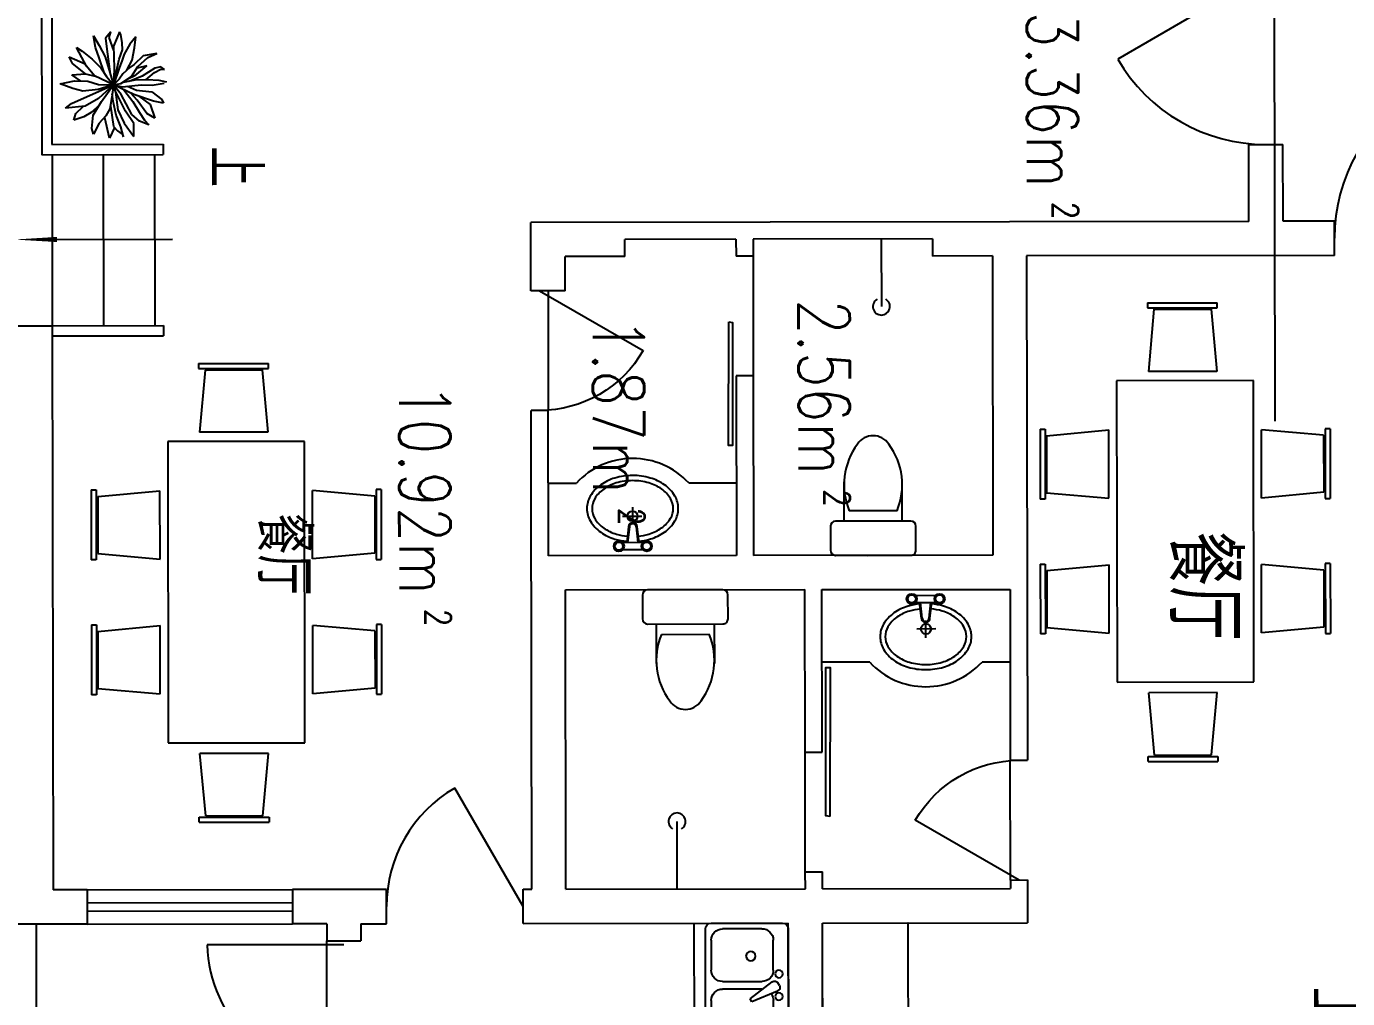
# Model space of a CAD drawing. Header units: millimetres. Extents: x 950 to 32641, y 607 to 32298.
# Drawn here: x 7630 to 15358, y 7003 to 12688 of the extents above; entities that cross this region are included whole.
import ezdxf
from ezdxf.enums import TextEntityAlignment as Align

# ---------------------------------------------------------------- set-up
doc = ezdxf.new("R2010")
doc.units = ezdxf.units.MM
for name, color, linetype in [('3', 7, 'Continuous'), ('B', 33, 'Continuous'), ('FURN', 1, 'Continuous'), ('PD', 40, 'Continuous'), ('PJ', 8, 'Continuous'), ('PUB_TEXT', 7, 'Continuous'), ('PUB_WINDW', 7, 'Continuous'), ('WALL', 255, 'Continuous'), ('WENZI', 41, 'Continuous'), ('WINDOW', 2, 'Continuous')]:
    doc.layers.add(name, color=color, linetype=linetype)
doc.styles.add('_HZTXT0', font='txt.shx', dxfattribs={"width": 0.7, "bigfont": 'hztxt.shx'})
doc.styles.add('DIM_FONT', font='SIMPLEX', dxfattribs={"width": 0.8})
doc.styles.add('SIMPLEX', font='SIMPLEX.SHX')
doc.styles.get("Standard").update_dxf_attribs({"font": 'arial.ttf'})

# ---------------------------------------------------------------- blocks, each defined once
blk = doc.blocks.new('_DBLK')
blk.add_line((-0.5, 0), (0, -0.866))
blk.add_arc((-0.5, 0), 1, 300, 0)
at = {"style": 'SIMPLEX', "flags": 9}
blk.add_attdef('A', text='', height=1, dxfattribs=at).set_placement((0, 1.5), align=Align.MIDDLE)
blk = doc.blocks.new('M_F3')
for p, q in [((26, 511), (42, 438)), ((-184, 352), (-317, 396)), ((-317, 396), (-270, 321)), ((-137, 463), (-172, 477)), ((-172, 477), (-155, 384)), ((-155, 384), (-89, 196)), ((-65, 367), (-137, 463)), ((-1, 371), (16, 486)), ((42, 438), (49, 319)), ((49, 309), (118, 392)), ((160, 396), (86, 275)), ((118, 392), (151, 452)), ((151, 452), (149, 488)), ((149, 488), (172, 452)), ((172, 452), (160, 396)), ((262, 331), (301, 415)), ((301, 415), (277, 286)), ((-379, 338), (-344, 250)), ((-336, 298), (-379, 338)), ((-260, 250), (-336, 298)), ((-270, 321), (-143, 227)), ((-105, 242), (-184, 352)), ((-50, 223), (-65, 367)), ((-17, 89), (3, 267)), ((3, 267), (-1, 371)), ((86, 275), (35, 153)), ((49, 319), (46, 206)), ((87, 205), (184, 321)), ((184, 321), (160, 227)), ((176, 235), (262, 331)), ((277, 286), (197, 198)), ((-490, 194), (-367, 196)), ((-363, 102), (-490, 194)), ((-367, 196), (-250, 117)), ((-344, 250), (-280, 177)), ((-280, 177), (-178, 123)), ((-157, 187), (-260, 250)), ((-45, 102), (-157, 187)), ((-143, 227), (-77, 167)), ((-89, 196), (1, 3)), ((-11, 137), (-50, 223)), ((14, 71), (80, 173)), ((46, 206), (24, 94)), ((87, 205), (58, 144)), ((80, 173), (176, 235)), ((166, 158), (106, 92)), ((141, 130), (236, 181)), ((197, 198), (166, 158)), ((236, 181), (355, 202)), ((390, 158), (295, 104)), ((355, 202), (460, 215)), ((460, 215), (390, 158)), ((-405, 13), (-504, -36)), ((-468, 83), (-494, 98)), ((-494, 98), (-398, 71)), ((-435, 39), (-468, 83)), ((-393, 2), (-435, 39)), ((-398, 71), (-285, 27)), ((-202, -25), (-393, 2)), ((-237, 44), (-363, 102)), ((-285, 27), (-153, -2)), ((-250, 117), (-45, 15)), ((-67, 21), (-237, 44)), ((-178, 123), (-91, 75)), ((-157, -111), (1, 3)), ((1, 3), (-126, -140)), ((-120, -276), (1, 3)), ((1, 3), (-116, -15)), ((-91, 75), (1, 3)), ((1, 3), (-67, 21)), ((1, 3), (-42, -144)), ((1, 3), (-17, 89)), ((1, 3), (14, 71)), ((170, 60), (1, 3)), ((57, 58), (1, 3)), ((1, 3), (248, 58)), ((155, 8), (1, 3)), ((1, 3), (88, -178)), ((83, -65), (1, 3)), ((270, -77), (1, 3)), ((7, -140), (1, 3)), ((106, 92), (57, 58)), ((275, 6), (155, 8)), ((229, 81), (170, 60)), ((295, 104), (229, 81)), ((248, 58), (334, 89)), ((371, 4), (275, 6)), ((330, 5), (453, -38)), ((334, 89), (402, 85)), ((454, 39), (371, 4)), ((402, 85), (482, 73)), ((507, 60), (454, 39)), ((482, 73), (507, 60)), ((-504, -36), (-311, -82)), ((-293, -71), (-363, -136)), ((-227, -32), (-293, -71)), ((-287, -190), (-157, -111)), ((-116, -15), (-227, -32)), ((-153, -2), (-82, -10)), ((164, -117), (83, -65)), ((342, -59), (103, -28)), ((109, -82), (260, -134)), ((246, -199), (164, -117)), ((377, -132), (270, -77)), ((447, -73), (342, -59)), ((507, -23), (447, -73)), ((453, -38), (507, -23)), ((-363, -136), (-468, -188)), ((-468, -188), (-414, -205)), ((-414, -205), (-287, -190)), ((-260, -209), (-303, -280)), ((-195, -134), (-260, -209)), ((-126, -140), (-200, -269)), ((-42, -144), (-56, -288)), ((36, -242), (7, -140)), ((40, -370), (36, -242)), ((108, -265), (85, -173)), ((88, -178), (180, -255)), ((324, -294), (246, -199)), ((260, -134), (357, -167)), ((357, -167), (468, -188)), ((468, -188), (377, -132)), ((-303, -280), (-334, -374)), ((-334, -374), (-270, -355)), ((-270, -355), (-204, -288)), ((-200, -269), (-219, -455)), ((-176, -399), (-120, -276)), ((-56, -288), (-32, -384)), ((14, -505), (40, -370)), ((40, -311), (98, -395)), ((98, -395), (106, -265)), ((106, -265), (207, -386)), ((180, -255), (262, -299)), ((246, -367), (203, -267)), ((271, -420), (246, -367)), ((262, -299), (359, -349)), ((359, -349), (324, -294)), ((-219, -455), (-176, -399)), ((-32, -384), (14, -505)), ((207, -386), (271, -420))]:
    blk.add_line(p, q)
at = {"width": 0.8, "flags": 9}
for tag, p in [('XSIZE', (-2, 0)), ('YSIZE', (0, 0))]:
    blk.add_attdef(tag, p, '', height=0.2, dxfattribs=at)
blk = doc.blocks.new('M_E28MVF')
at = {"color": 0, "linetype": 'ByBlock'}
for p, q in [((0, 412.8), (0, -412.8)), ((564.2, 454.1), (41.3, 454.1)), ((192.7, 412.8), (481.7, 412.8)), ((605.5, -412.8), (605.5, 412.8)), ((110.1, 110.1), (110.1, 330.3)), ((564.2, 330.3), (564.2, 110.1)), ((65.1, -2.7), (76.2, 16.5)), ((280.1, -98.2), (117.5, 24)), ((481.7, 27.5), (192.7, 27.5)), ((79.3, -42.3), (266.4, -122)), ((193.7, -27.5), (481.7, -27.5)), ((110.1, -330.3), (110.1, -110.1)), ((266.4, -122), (280.1, -98.2)), ((564.2, -110.1), (564.2, -330.3)), ((41.3, -454.1), (564.2, -454.1)), ((481.7, -412.8), (192.7, -412.8))]:
    blk.add_line(p, q, dxfattribs=at)
for centre, radius in [((275.2, 213.3), 34.4), ((68.8, 82.6), 27.5), ((68.8, -82.6), 27.5), ((275.2, -213.3), 34.4)]:
    blk.add_circle(centre, radius, dxfattribs=at)
for centre, radius, start, end in [((41.3, 412.8), 41.3, 90, 180), ((192.7, 330.3), 82.6, 90, 180), ((481.7, 330.3), 82.6, 0, 90), ((564.2, 412.8), 41.3, 0, 90), ((192.7, 110.1), 82.6, 180, 270), ((481.7, 110.1), 82.6, 270, 0), ((100, 2.7), 27.5, 50.53768, 150), ((88.9, -16.5), 27.5, 150, 249.46232), ((192.7, -110.1), 82.6, 146.60703, 180), ((481.7, -110.1), 82.6, 0, 90), ((192.7, -330.3), 82.6, 180, 270), ((481.7, -330.3), 82.6, 270, 0), ((41.3, -412.8), 41.3, 180, 270), ((564.2, -412.8), 41.3, 270, 0)]:
    blk.add_arc(centre, radius, start, end, dxfattribs=at)
at = {"style": 'DIM_FONT', "width": 0.8, "flags": 9}
for tag in ['YSIZE', 'XSIZE']:
    blk.add_attdef(tag, (0, 0), '', height=0.5, dxfattribs=at)
blk = doc.blocks.new('M_A2ZXL')
blk.add_line((-0.4717, 0), (-0.4717, -0.9996))
blk.add_arc((-0.5, 0), 1, 271.62314, 0)
blk = doc.blocks.new('_E7MJB')
at = {"layer": 'PJ'}
for p, q in [((-58.5, 0), (53.8, 0)), ((0, 52.2), (0, -48.9)), ((-23.1, -62.4), (-33.6, -154.5)), ((-18.1, -63), (-28.7, -155.1)), ((21.4, -63), (32, -155.1)), ((26.3, -62.4), (36.9, -154.5)), ((61.2, -155.1), (-57.9, -155.1)), ((61.2, -196.9), (-57.9, -196.9))]:
    blk.add_line(p, q, dxfattribs=at)
for points in [[(35.6, -146.9, 0.047273), (104.6, -133.8, 0.082314), (187.3, -94.2, 0.106842), (248.3, -28.4, 0.13438), (268.2, 44.5, 0.13438), (248.3, 117.4, 0.106842), (187.3, 183.2, 0.082314), (104.6, 222.8, 0.07067), (0.9, 237.6, 0.07067), (-102.7, 222.8, 0.082314), (-185.4, 183.2, 0.106842), (-246.4, 117.4, 0.13438), (-266.4, 44.5, 0.13438)], [(32.8, -117, 0.047273), (96.2, -105, 0.082314), (170.1, -69.6, 0.106842), (222.5, -13.1, 0.13438), (238.2, 44.5, 0.13438), (222.5, 102.1, 0.106842), (170.1, 158.7, 0.082314), (96.2, 194, 0.07067), (0.9, 207.6, 0.07067), (-94.4, 194, 0.082314), (-168.2, 158.7, 0.106842), (-220.6, 102.1, 0.13438), (-236.4, 44.5, 0.13438)], [(-266.4, 44.5, 0.13438), (-246.4, -28.4, 0.106842), (-185.4, -94.2, 0.082314), (-102.7, -133.8, 0.048274), (-32.2, -147.1, 0.048274)], [(-236.4, 44.5, 0.13438), (-220.6, -13.1, 0.106842), (-168.2, -69.6, 0.082314), (-94.4, -105, 0.048274), (-29.6, -117.2, 0.048274)]]:
    blk.add_lwpolyline(points, format="xyb", dxfattribs=at)
for centre, radius in [((0, 0), 29.7), ((-79.7, -176), 30.2), ((-79.7, -176), 23.5), ((82.9, -176), 30.2), ((82.9, -176), 23.5)]:
    blk.add_circle(centre, radius, dxfattribs=at)
for radius in [24.8, 19.8]:
    blk.add_arc((1.7, -63), radius, 360, 180, dxfattribs=at)
at = {"style": 'DIM_FONT', "width": 0.8, "flags": 9}
for tag in ['YSIZE', 'XSIZE']:
    blk.add_attdef(tag, (0, 0), '', height=0.5, dxfattribs=at)
blk = doc.blocks.new('A$C11975EAA')
at = {"layer": 'FURN'}
for p, q in [((1067.5, 2682.5), (658.6, 2682.5)), ((658.6, 2653.2), (658.6, 2682.5)), ((1067.5, 2653.2), (658.6, 2653.2)), ((695.4, 2644.7), (662.2, 2280.5)), ((1029.1, 2644.7), (695.4, 2644.7)), ((1029.1, 2644.7), (1062.2, 2280.5)), ((1067.5, 2682.5), (1067.5, 2653.2)), ((662.2, 2280.5), (1062.2, 2280.5)), ((448.1, 464.4), (448.1, 2226.5)), ((448.1, 2226.5), (1248.1, 2226.5)), ((1248.1, 2226.5), (1248.1, 464.4)), ((0, 1944.8), (29.3, 1944.8)), ((0, 1944.8), (0, 1535.8)), ((29.3, 1944.8), (29.3, 1535.8)), ((37.8, 1906.3), (402, 1939.5)), ((402, 1539.5), (402, 1939.5)), ((1658.4, 1906.3), (1294.2, 1939.5)), ((1294.2, 1539.5), (1294.2, 1939.5)), ((1696.2, 1944.8), (1666.9, 1944.8)), ((1666.9, 1944.8), (1666.9, 1535.8)), ((1696.2, 1944.8), (1696.2, 1535.8)), ((37.8, 1906.3), (37.8, 1572.6)), ((1658.4, 1906.3), (1658.4, 1572.6)), ((37.8, 1572.6), (402, 1539.5)), ((1658.4, 1572.6), (1294.2, 1539.5)), ((29.3, 1535.8), (0, 1535.8)), ((1666.9, 1535.8), (1696.2, 1535.8)), ((0, 1155.8), (29.3, 1155.8)), ((0, 1155.8), (0, 746.9)), ((29.3, 1155.8), (29.3, 746.9)), ((37.8, 1117.3), (402, 1150.5)), ((37.8, 1117.3), (37.8, 783.6)), ((402, 750.5), (402, 1150.5)), ((1658.4, 1117.3), (1294.2, 1150.5)), ((1294.2, 750.5), (1294.2, 1150.5)), ((1658.4, 1117.3), (1658.4, 783.6)), ((1696.2, 1155.8), (1666.9, 1155.8)), ((1666.9, 1155.8), (1666.9, 746.9)), ((1696.2, 1155.8), (1696.2, 746.9)), ((37.8, 783.6), (402, 750.5)), ((1658.4, 783.6), (1294.2, 750.5)), ((29.3, 746.9), (0, 746.9)), ((1666.9, 746.9), (1696.2, 746.9)), ((1248.1, 464.4), (448.1, 464.4)), ((662.2, 402), (1062.2, 402)), ((695.4, 37.8), (662.2, 402)), ((1029.1, 37.8), (1062.2, 402)), ((1067.5, 29.3), (658.6, 29.3)), ((658.6, 29.3), (658.6, 0)), ((1067.5, 0), (658.6, 0)), ((1029.1, 37.8), (695.4, 37.8)), ((1067.5, 0), (1067.5, 29.3))]:
    blk.add_line(p, q, dxfattribs=at)
blk = doc.blocks.new('A$C7E823EA8')
at = {"xscale": -1}
blk.add_blockref('A$C11975EAA', (1696.2, 0), dxfattribs=at)
blk = doc.blocks.new('A$C30363566')
at = {"layer": '3'}
for p, q in [((20263.4, 6800), (20263.4, 7450)), ((20263.4, 7450), (20323.4, 7450)), ((20323.4, 6740), (20323.4, 7450)), ((21323.4, 7450), (21383.4, 7450)), ((21323.4, 6800), (21323.4, 7450)), ((21383.4, 6800), (21383.4, 7450)), ((18823.4, 6800), (20263.4, 6800)), ((18823.4, 6740), (20323.4, 6740))]:
    blk.add_line(p, q, dxfattribs=at)
at = {"layer": 'B'}
blk.add_lwpolyline([(24823.4, 11300), (24823.4, 11800), (25699.3, 11800), (25699.3, 11300)], close=True, dxfattribs=at)
at = {"layer": 'PJ'}
for p, q in [((23298.4, 12400), (23298.4, 12235.4)), ((22643.4, 11850), (22503.4, 11850)), ((22473, 11769.7), (22243, 11769.7)), ((22473.4, 11820), (22473.4, 11380)), ((22673.4, 11380), (22673.4, 11820)), ((22673.4, 11565.9), (22673.4, 11815.9)), ((22413, 11739.7), (22413, 11460.3)), ((20823.4, 11650), (21218.4, 11650)), ((23298.4, 11578.5), (23298.4, 11300)), ((22473, 11430.3), (22243, 11430.3)), ((22503.4, 11350), (22643.4, 11350)), ((22248.4, 10521.5), (22248.4, 10800)), ((23043.4, 10750), (22903.4, 10750)), ((22873.4, 10720), (22873.4, 10280)), ((23073.4, 10280), (23073.4, 10720)), ((23073.8, 10669.7), (23303.8, 10669.7)), ((23133.8, 10360.3), (23133.8, 10639.7)), ((22873.4, 10534.1), (22873.4, 10284.1)), ((27073.4, 10550), (24823.4, 10550)), ((24623.4, 10450), (24228.4, 10450)), ((23073.8, 10330.3), (23303.8, 10330.3)), ((22903.4, 10250), (23043.4, 10250)), ((22248.4, 9700), (22248.4, 9864.6)), ((24823.4, 6700), (26523.4, 6700))]:
    blk.add_line(p, q, dxfattribs=at)
for centre, radius, start, end in [((22995.4, 11907), 446.8, 312.68767, 47.31233), ((22503.4, 11820), 30, 90, 180), ((22643.4, 11820), 30, 360, 90), ((22260.6, 11372.6), 397.5, 67.45048, 126.63814), ((21218.4, 11650), 50, 211.03319, 148.96681), ((22083.8, 11600), 109.8, 123.45086, 236.54914), ((22260.6, 11827.4), 397.5, 233.36186, 292.54952), ((22503.4, 11380), 30, 180, 270), ((22643.4, 11380), 30, 270, 360), ((22903.4, 10720), 30, 90, 180), ((23043.4, 10720), 30, 360, 90), ((23286.2, 10272.6), 397.5, 53.36186, 112.54952), ((23463, 10500), 109.8, 303.45086, 56.54914), ((22551.4, 10193), 446.8, 132.68767, 227.31233), ((24228.4, 10450), 50, 31.03319, 328.96681), ((23286.2, 10727.4), 397.5, 247.45048, 306.63814), ((22903.4, 10280), 30, 180, 270), ((23043.4, 10280), 30, 270, 360)]:
    blk.add_arc(centre, radius, start, end, dxfattribs=at)
at = {"layer": 'WALL'}
for p, q in [((20923.4, 14300), (20723.4, 14300)), ((20723.4, 14300), (20723.4, 14000)), ((20923.4, 14300), (20923.4, 12500)), ((20723.4, 14000), (20273.4, 14000)), ((20273.4, 13800), (20273.4, 14000)), ((20723.4, 13800), (20273.4, 13800)), ((20723.4, 13800), (20723.4, 9600)), ((20923.4, 12500), (23873.4, 12500)), ((23873.4, 12400), (23873.4, 12500)), ((23873.4, 12500), (23873.4, 12500)), ((24573.4, 12400), (24573.4, 12500)), ((24573.4, 12500), (24823.4, 12500)), ((24823.4, 11300), (24823.4, 12500)), ((22873.4, 12400), (23873.4, 12400)), ((22873.4, 11300), (22873.4, 12400)), ((24573.4, 12400), (24623.4, 12400)), ((24623.4, 11300), (24623.4, 12400)), ((20923.4, 12300), (22673.4, 12300)), ((20923.4, 12300), (20923.4, 11950)), ((22673.4, 12300), (22673.4, 10900)), ((20823.4, 11950), (20923.4, 11950)), ((20823.4, 11950), (20823.4, 10900)), ((23823.4, 11300), (22873.4, 11300)), ((23823.4, 11200), (23823.4, 11300)), ((24523.4, 11200), (24523.4, 11300)), ((24623.4, 11300), (24523.4, 11300)), ((29723.4, 11300), (24823.4, 11300)), ((23823.4, 11200), (22873.4, 11200)), ((22873.4, 9800), (22873.4, 11200)), ((24623.4, 11200), (24523.4, 11200)), ((24623.4, 9800), (24623.4, 11200)), ((24823.4, 9550), (24823.4, 11100)), ((27623.4, 11100), (24823.4, 11100)), ((20823.4, 10900), (20923.4, 10900)), ((20923.4, 10900), (20923.4, 10800)), ((21623.4, 10900), (22673.4, 10900)), ((21623.4, 10900), (21623.4, 10800)), ((20823.4, 10800), (20923.4, 10800)), ((20823.4, 10800), (20823.4, 10150)), ((21623.4, 10800), (22673.4, 10800)), ((22673.4, 10800), (22673.4, 9700)), ((20923.4, 10150), (20823.4, 10150)), ((20923.4, 10150), (20923.4, 9800)), ((21123.4, 9800), (20923.4, 9800)), ((21123.4, 9800), (21123.4, 9600)), ((24623.4, 9800), (22873.4, 9800)), ((22673.4, 9700), (21823.4, 9700)), ((21823.4, 9700), (21823.4, 9600)), ((21123.4, 9600), (20723.4, 9600)), ((22223.4, 9600), (21823.4, 9600)), ((24623.4, 9600), (22223.4, 9600)), ((24623.4, 9550), (24623.4, 9600)), ((24823.4, 9550), (24623.4, 9550)), ((24823.4, 9550), (24623.4, 9550)), ((24823.4, 8750), (24623.4, 8750)), ((24623.4, 8750), (24623.4, 8200)), ((24823.4, 8600), (24823.4, 8750)), ((24823.4, 8600), (24923.4, 8600)), ((24923.4, 8400), (24923.4, 8600)), ((24823.4, 8400), (24923.4, 8400)), ((24823.4, 8400), (24823.4, 8200)), ((24623.4, 8200), (24823.4, 8200)), ((24623.4, 7000), (24623.4, 6800)), ((24623.4, 7000), (24823.4, 7000)), ((24823.4, 7000), (24823.4, 6799.3)), ((21323.4, 6800), (24623.4, 6800)), ((21323.4, 6049.9), (21323.4, 6800)), ((24823.4, 6799.3), (24823.4, 6799.3)), ((24823.4, 6799.3), (24823.4, 6100))]:
    blk.add_line(p, q, dxfattribs=at)
at = {"layer": 'WINDOW'}
for p, q in [((24573.4, 12400), (23873.4, 12400)), ((24523.4, 11200), (23823.4, 11200)), ((20923.4, 10900), (21623.4, 10900)), ((21123.4, 9700), (21823.4, 9700)), ((25723.4, 8400), (24923.4, 8400)), ((24623.4, 7000), (24623.4, 8200)), ((24698.4, 7000), (24698.4, 8200)), ((24748.4, 7000), (24748.4, 8200)), ((24823.4, 7000), (24823.4, 8200)), ((20819.2, 6687.5), (20819.2, 7503.9)), ((20323.4, 7400), (21323.4, 7400)), ((20323.4, 7100), (21323.4, 7100)), ((20323.4, 6800), (21323.4, 6800))]:
    blk.add_line(p, q, dxfattribs=at)
for points in [[(24201.2, 11343.3), (24197.4, 11321.3), (23328.4, 11321.3), (23328.5, 11346.2)], [(21306.9, 10756.7), (21310.7, 10778.7), (22029.7, 10778.7), (22029.6, 10753.8)]]:
    blk.add_lwpolyline(points, close=True, dxfattribs=at)
blk.add_lwpolyline([(20819.2, 6829.4, 30, 0, 0), (20819.2, 6579.4, 0, 0, 0)], format="xyseb", dxfattribs=at)
at = {"rotation": 90}
for p in [(23881.4, 12577), (24228.6, 7026.4)]:
    blk.add_blockref('A$C7E823EA8', p, dxfattribs=at)
at = {"layer": 'FURN', "extrusion": (0, 0, -1), "xscale": 0.6144000000000037, "yscale": 0.6144000000000037, "zscale": -0.6144000000000037, "rotation": 359.9999999999989}
blk.add_blockref('M_F3', (-19916.7, 7158.7), dxfattribs=at)
at = {"layer": 'PJ'}
for p, rotation in [((23104.7, 11907.9), 269.9999999999981), ((22442.1, 10192.1), 89.99999999999808)]:
    blk.add_blockref('_E7MJB', p, dxfattribs=dict(at, rotation=rotation))
at = {"layer": 'PJ', "xscale": -0.8, "yscale": 0.8, "zscale": 0.8, "rotation": 89.99999999999808}
blk.add_blockref('M_E28MVF', (25186.7, 11100), dxfattribs=at)
at = {"layer": 'WINDOW'}
for name, p, xscale, yscale, zscale, rotation in [('_DBLK', (20823.4, 14800), 1000, 1000, 1000, 270.0000000000019), ('_DBLK', (19773.4, 13900), 1000, 1000, 1000, 359.9999999999981), ('_DBLK', (24223.4, 12450), -700, 700, 700, 359.9999999999981), ('_DBLK', (21473.4, 9650), -700, 700, 700, 179.9999999999981), ('_DBLK', (24723.4, 9150), 800, 800, 800, 269.9999999999981), ('M_A2ZXL', (25323.4, 8500), -800, -800, 800, 179.9999999999981)]:
    blk.add_blockref(name, p, dxfattribs=dict(at, xscale=xscale, yscale=yscale, zscale=zscale, rotation=rotation))
at = {"layer": 'PUB_TEXT', "style": 'DIM_FONT', "width": 0.8}
for s, p in [('3.36m', (20525.2, 12652)), ('2.56m', (22204.4, 11314.2)), ('1.87m', (22311, 10111.8)), ('10.92m', (22900.6, 8978.3))]:
    blk.add_text(s, height=300, dxfattribs=at).set_placement(p, align=Align.MIDDLE_RIGHT)
for p in [(20525.2, 12652), (22204.4, 11314.2), (22311, 10111.8), (22900.6, 8978.3)]:
    blk.add_text(' 2', height=150, dxfattribs=at).set_placement(p)
at = {"layer": 'WENZI', "style": '_HZTXT0', "width": 0.8}
for s, height, p in [('上', 300, (25200.5, 14156.3)), ('餐厅', 400, (22535.6, 13333)), ('餐厅', 300, (22422.6, 8000)), ('上', 300, (20274.9, 7719.1))]:
    blk.add_text(s, height=height, dxfattribs=at).set_placement(p)
blk = doc.blocks.new('1T4F57')
at = {"layer": 'PD'}
blk.add_line((8399, -13315.8), (8402.9, -16015.8), dxfattribs=at)
at = {"layer": 'PD', "rotation": 270.084029135063}
blk.add_blockref('A$C30363566', (-5579.8, 5855.4), dxfattribs=at)

msp = doc.modelspace()

# ---------------------------------------------------------------- block references
at = {"layer": 'PUB_WINDW'}
msp.add_blockref('1T4F57', (6529.8, 26396.1), dxfattribs=at)

doc.saveas('drawing.dxf')
